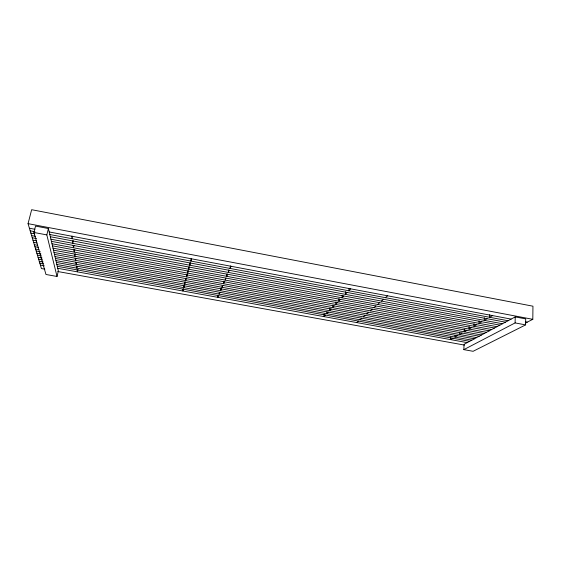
<?xml version="1.0" encoding="UTF-8"?>
<svg xmlns="http://www.w3.org/2000/svg" width="561" height="561" viewBox="0 0 561 561"><rect width="100%" height="100%" fill="white"/><g stroke="black" fill="none" stroke-linecap="round" stroke-linejoin="round"><path stroke-width="0.84" d="M525.334 323.108L532.81 319.321L532.95 306.201L31.647 209.702L28.05 223.657L41.416 268.558L44.866 269.182M525.615 324.889L525.699 318.886L515.222 316.902L464.066 344.335L463.842 349.636L473.098 351.298L525.615 324.889L515.11 322.912L463.842 349.636M515.11 322.912L515.222 316.902M489.704 314.686L489.62 317.274L492.544 315.598M484.332 317.792L484.248 320.352L487.088 318.725M479.115 320.815L479.031 323.339L481.787 321.755M474.052 323.753L473.954 326.236L476.633 324.707M469.122 326.607L469.024 329.062L471.633 327.568M464.34 329.209L464.228 331.803L466.759 330.359M459.634 332.764L459.557 334.475L462.026 333.066M455.097 335.387L455.02 337.077L457.418 335.702M450.714 337.098L450.595 339.608L452.93 338.269M349.012 288.305L348.774 290.773L350.639 288.831M345.597 291.741L345.338 294.343L347.154 292.456M342.259 295.233L342 297.8L343.767 295.97M339.026 298.627L338.767 301.166L340.478 299.385M332.827 305.135L332.568 307.603L334.181 305.927M335.878 301.93L335.618 304.427L337.28 302.702M329.875 308.073L329.595 310.689L331.165 309.055M324.174 314.055L323.893 316.607L325.38 315.065M326.895 311.965L326.705 313.683L328.234 312.098M230.438 265.928L230.045 268.431L230.971 266.258M223.804 282.043L223.537 283.733L224.358 281.804M227.079 273.873L226.693 276.314L227.563 274.266M228.727 269.96L228.341 272.436L229.239 270.325M218.026 295.612L217.752 297.33L218.481 295.612M219.393 292.449L219.134 294.076L219.891 292.302M220.957 288.256L220.564 290.724L221.336 288.901M222.289 285.612L222.03 287.281L222.822 285.402M183.272 288.571L182.844 290.998L183.321 289.217M184.176 285.17L183.742 287.625L184.232 285.794M185.109 281.671L184.674 284.154L185.179 282.267M185.922 278.908L185.628 280.584L186.147 278.649M187.058 274.364L186.61 276.91L187.15 274.911M188.075 270.549L187.626 273.13L188.173 271.068M189.099 266.777L188.671 269.231L189.239 267.106M189.527 265.458L189.814 263.81M190.179 262.723L189.744 265.206L190.333 263.018M191.294 258.544L190.852 261.061L191.462 258.803M77.972 269.399L77.411 271.854L77.095 269.883M76.577 262.618L76.191 264.294L75.854 262.211M77.187 266.475L76.808 268.13L76.485 266.103M74.788 249.638L74.213 252.092L73.849 249.806M75.454 253.867L74.894 256.286L74.536 254.07M75.945 258.649L75.553 260.346L75.202 258.2M73.386 240.795L72.797 243.313L72.404 240.879M74.094 245.283L73.519 247.773L73.14 245.416M72.65 236.153L72.053 238.706L71.647 236.202M57.026 276.468L58.351 270.879L48.407 228.523L35.546 226.09L33.926 232.471L45.967 274.476L57.026 276.468L46.829 234.898L48.407 228.523M225.094 280.079L225.936 278.088M356.775 322.575L358.493 321.088M360.015 319.756L361.775 318.227M363.346 316.867L365.155 315.289M366.768 313.887L368.626 312.274M370.281 310.829L372.195 309.167M373.907 307.68L375.87 305.969M377.63 304.441L379.657 302.681M381.466 301.103L383.549 299.286M385.414 297.667L387.567 295.794M39.249 261.286L43.19 262.001M56.85 264.49L471.871 340.148M39.789 263.095L43.702 263.81M57.271 266.279L469.69 341.319M40.399 265.136L44.277 265.837M57.741 268.284L467.243 342.631M57.79 271.524L464.494 345.092M36.192 251.012L40.287 251.77M54.473 254.378L484.157 333.564M36.858 253.235L40.911 253.979M54.992 256.566L481.506 334.98M37.426 255.164L41.458 255.9M55.434 258.467L479.199 336.214M38.071 257.317L42.068 258.053M55.932 260.592L476.619 337.603M38.625 259.189L42.594 259.911M56.366 262.429L474.382 338.802M33.611 242.324L36.984 242.955M52.468 245.837L494.479 328.024M34.312 244.687L37.657 245.311M53.014 248.158L491.681 329.524M34.922 246.735L38.246 247.352M53.484 250.171L489.248 330.829M35.602 249.028L38.898 249.638M54.017 252.429L486.52 332.294M30.855 233.081L34.733 233.811M50.336 236.735L505.412 322.161M31.605 235.599L35.448 236.314M50.911 239.21L502.439 323.753M32.25 237.78L36.542 238.579M51.416 241.356L499.865 325.135M32.98 240.213L36.381 240.851M51.984 243.755L496.983 326.684M29.41 228.236L34.929 229.274M49.214 231.966L511.113 319.104M525.601 321.839L527.242 322.147M30.189 230.83L34.873 231.714M49.81 234.526L508.063 320.745M33.926 232.471L46.829 234.898M28.05 223.657L532.81 319.321"/></g></svg>
